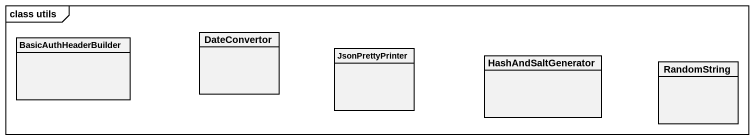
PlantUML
@startuml
mainframe class utils
hide circle
hide empty members
class BasicAuthHeaderBuilder
class DateConvertor
class JsonPrettyPrinter
class HashAndSaltGenerator
class RandomString
@enduml
